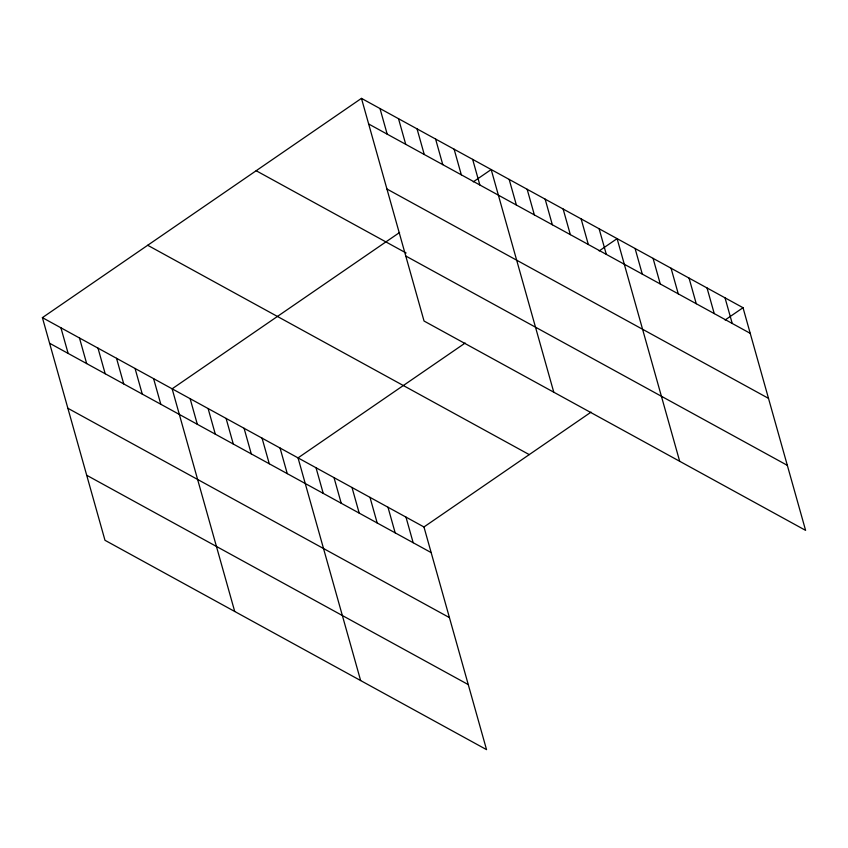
<?xml version="1.0" encoding="UTF-8"?>
<svg xmlns="http://www.w3.org/2000/svg" width="848" height="848" viewBox="0 0 848 848"><rect width="100%" height="100%" fill="white"/><g stroke="black" fill="none" stroke-linecap="round" stroke-linejoin="round"><path stroke-width="1.27" d="M42.4 317.64L423.958 526.968L486.54 749.632L104.982 540.293L42.4 317.64L361.46 98.368L743.018 307.707L805.6 530.36L424.042 321.032L361.46 98.368M399.588 232.5L172.133 388.808L234.716 611.472M473.29 181.843L491.183 169.547L553.776 392.2M465.17 343.037L298.04 457.888L360.633 680.552M599.197 250.923L617.1 238.627L679.683 461.28M423.958 526.968L591.077 412.117M725.114 320.003L743.018 307.707M368.657 123.988L750.215 333.328M386.932 189.009L768.489 398.348M256.17 170.734L406.128 253.001M405.768 256.011L787.326 465.34M147.69 245.273L529.247 454.613M49.597 343.249L431.155 552.589M67.882 408.28L449.44 617.609M86.708 475.272L468.266 684.601M725.029 297.839L732.227 323.459M707.041 287.97L714.239 313.59M689.053 278.102L696.25 303.722M671.065 268.233L678.262 293.853M653.077 258.364L660.274 283.985M635.088 248.496L642.286 274.116M599.112 228.759L606.309 254.379M581.124 218.89L588.321 244.51M563.136 209.021L570.333 234.642M545.147 199.153L552.345 224.773M527.159 189.284L534.367 214.904M509.171 179.416L516.379 205.036M472.654 159.382L479.851 184.991M454.125 149.206L461.323 174.826M435.586 139.04L442.783 164.66M417.057 128.875L424.254 154.495M398.518 118.709L405.726 144.33M379.989 108.544L387.186 134.154M405.969 517.1L413.167 542.72M387.981 507.231L395.179 532.851M369.993 497.363L377.19 522.983M352.005 487.494L359.202 513.114M334.017 477.625L341.225 503.246M316.028 467.757L323.236 493.377M280.052 448.02L287.26 473.64M262.064 438.151L269.272 463.771M244.076 428.282L251.284 453.903M226.087 418.414L233.295 444.034M208.11 408.545L215.307 434.165M190.122 398.677L197.319 424.297M153.594 378.643L160.802 404.263M135.065 368.477L142.263 394.087M116.536 358.301L123.734 383.921M97.997 348.136L105.194 373.756M79.468 337.97L86.666 363.591M60.929 327.805L68.137 353.425"/></g></svg>
